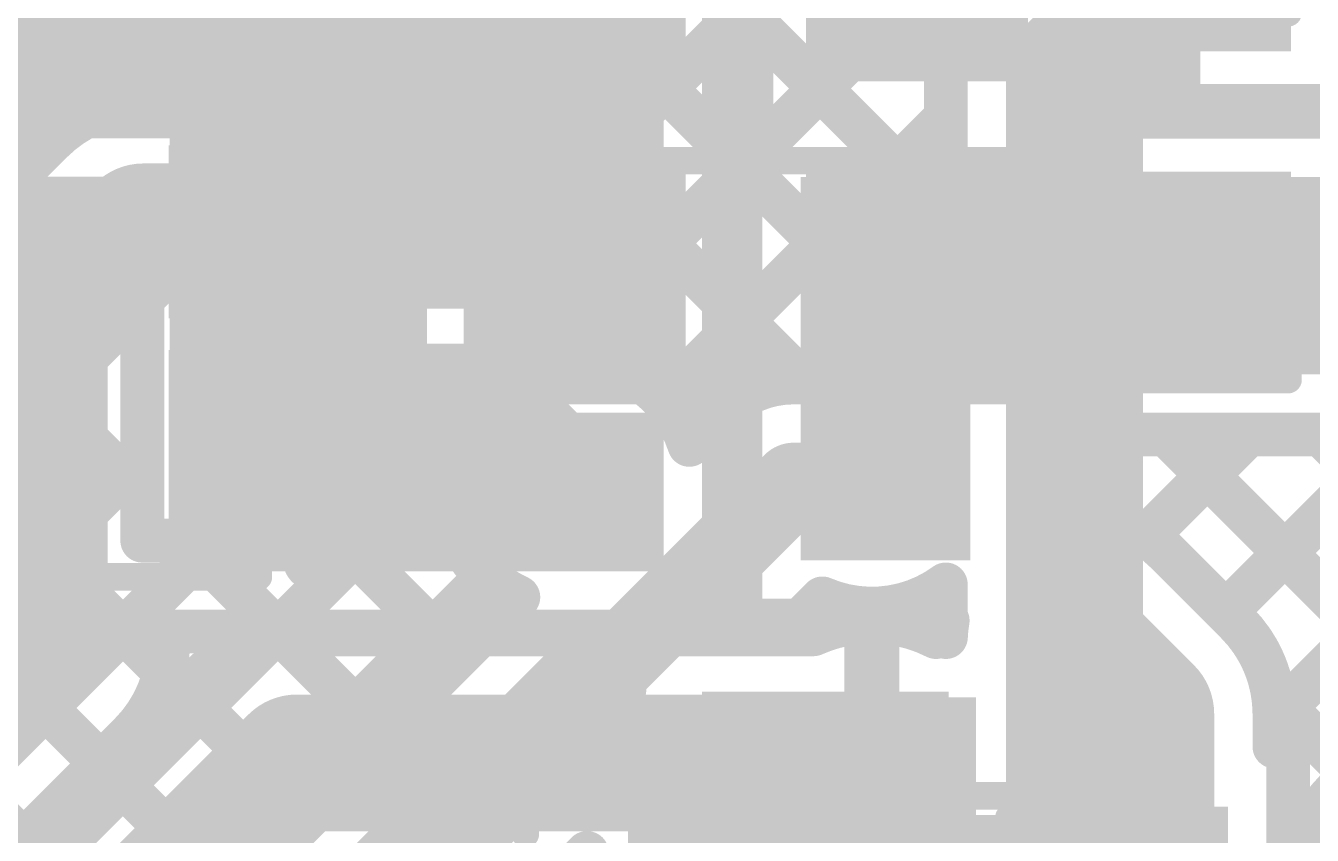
# Model space of a CAD drawing. Header units: millimetres. Extents: x 2.49 to 5.65, y 1.36 to 4.13.
# Drawn here: x 3.3905 to 3.6254, y 1.6738 to 1.8217 of the extents above; entities that cross this region are included whole.
import ezdxf

# ---------------------------------------------------------------- set-up
doc = ezdxf.new("R2010")
doc.units = ezdxf.units.MM
doc.header["$MEASUREMENT"] = 0
for name, color, linetype in [('BottomLayer', 5, 'Continuous'), ('BottomOverlay', 54, 'Continuous'), ('BottomPaste', 16, 'Continuous'), ('BottomSolder', 6, 'Continuous'), ('MultiLayer', 9, 'Continuous'), ('TopLayer', 1, 'Continuous'), ('TopOverlay', 2, 'Continuous'), ('TopPaste', 8, 'Continuous'), ('TopSolder', 216, 'Continuous'), ('ViaHoleLayer', 16, 'Continuous')]:
    doc.layers.add(name, color=color, linetype=linetype)

# ---------------------------------------------------------------- blocks, each defined once
blk = doc.blocks.new('NTGD1100LT1G_8')
at = {"layer": 'TopLayer'}
for points in [[(-0.06299, 0.02559), (-0.02559, 0.02559), (-0.06299, 0.04921), (-0.02559, 0.04921)], [(0.02559, 0.02559), (0.06299, 0.02559), (0.02559, 0.04921), (0.06299, 0.04921)], [(-0.06299, -0.01181), (-0.02559, -0.01181), (-0.06299, 0.01181), (-0.02559, 0.01181)], [(0.02559, -0.01181), (0.06299, -0.01181), (0.02559, 0.01181), (0.06299, 0.01181)], [(-0.06299, -0.04921), (-0.02559, -0.04921), (-0.06299, -0.02559), (-0.02559, -0.02559)], [(0.02559, -0.04921), (0.06299, -0.04921), (0.02559, -0.02559), (0.06299, -0.02559)]]:
    blk.add_solid(points, dxfattribs=at)
at = {"layer": 'TopOverlay'}
for points, const_width in [([(-0.045, 0.06, 1), (-0.051, 0.06, 1)], 0.005), ([(-0.03925, 0.063, 1), (-0.03675, 0.063, 1)], 0.0025), ([(-0.03925, 0.063, 1), (-0.03675, 0.063, 1)], 0.0025), ([(0.03675, 0.063, 1), (0.03925, 0.063, 1)], 0.0025), ([(0.03675, 0.063, 1), (0.03925, 0.063, 1)], 0.0025), ([(-0.05225, 0.06, 1), (-0.04975, 0.06, 1)], 0.0025), ([(-0.04625, 0.06, 1), (-0.04375, 0.06, 1)], 0.0025), ([(-0.03925, 0.055, 1), (-0.03675, 0.055, 1)], 0.0025), ([(0.03675, 0.055, 1), (0.03925, 0.055, 1)], 0.0025), ([(-0.03925, -0.055, 1), (-0.03675, -0.055, 1)], 0.0025), ([(0.03675, -0.055, 1), (0.03925, -0.055, 1)], 0.0025), ([(-0.03925, -0.063, 1), (-0.03675, -0.063, 1)], 0.0025), ([(-0.03925, -0.063, 1), (-0.03675, -0.063, 1)], 0.0025), ([(0.03675, -0.063, 1), (0.03925, -0.063, 1)], 0.0025), ([(0.03675, -0.063, 1), (0.03925, -0.063, 1)], 0.0025)]:
    blk.add_lwpolyline(points, format="xyb", close=True, dxfattribs=dict(at, const_width=const_width))
at = {"layer": 'TopOverlay', "const_width": 0.005}
for points in [[(-0.038, 0.063), (-0.038, 0.055)], [(0.038, 0.063), (-0.038, 0.063)], [(0.038, 0.063), (0.038, 0.055)], [(-0.038, -0.055), (-0.038, -0.063)], [(0.038, -0.055), (0.038, -0.063)], [(0.038, -0.063), (-0.038, -0.063)]]:
    blk.add_lwpolyline(points, dxfattribs=at)
at = {"layer": 'TopPaste'}
for points in [[(-0.06299, 0.02559), (-0.02559, 0.02559), (-0.06299, 0.04921), (-0.02559, 0.04921)], [(0.02559, 0.02559), (0.06299, 0.02559), (0.02559, 0.04921), (0.06299, 0.04921)], [(-0.06299, -0.01181), (-0.02559, -0.01181), (-0.06299, 0.01181), (-0.02559, 0.01181)], [(0.02559, -0.01181), (0.06299, -0.01181), (0.02559, 0.01181), (0.06299, 0.01181)], [(-0.06299, -0.04921), (-0.02559, -0.04921), (-0.06299, -0.02559), (-0.02559, -0.02559)], [(0.02559, -0.04921), (0.06299, -0.04921), (0.02559, -0.02559), (0.06299, -0.02559)]]:
    blk.add_solid(points, dxfattribs=at)
at = {"layer": 'TopSolder'}
for points in [[(-0.06699, 0.02159), (-0.02159, 0.02159), (-0.06699, 0.05321), (-0.02159, 0.05321)], [(0.02159, 0.02159), (0.06699, 0.02159), (0.02159, 0.05321), (0.06699, 0.05321)], [(-0.06699, -0.01581), (-0.02159, -0.01581), (-0.06699, 0.01581), (-0.02159, 0.01581)], [(0.02159, -0.01581), (0.06699, -0.01581), (0.02159, 0.01581), (0.06699, 0.01581)], [(-0.06699, -0.05321), (-0.02159, -0.05321), (-0.06699, -0.02159), (-0.02159, -0.02159)], [(0.02159, -0.05321), (0.06699, -0.05321), (0.02159, -0.02159), (0.06699, -0.02159)]]:
    blk.add_solid(points, dxfattribs=at)
blk = doc.blocks.new('TPS2115ADRBTG4_10')
at = {"layer": 'TopLayer'}
for points in [[(-0.03248, -0.04724), (0.03248, -0.04724), (-0.03248, 0.04724), (0.03248, 0.04724)], [(-0.06693, 0.03248), (-0.04331, 0.03248), (-0.06693, 0.04429), (-0.04331, 0.04429)], [(0.04331, 0.03248), (0.06693, 0.03248), (0.04331, 0.04429), (0.06693, 0.04429)], [(-0.06693, 0.00689), (-0.04331, 0.00689), (-0.06693, 0.0187), (-0.04331, 0.0187)], [(0.04331, 0.00689), (0.06693, 0.00689), (0.04331, 0.0187), (0.06693, 0.0187)], [(-0.06693, -0.0187), (-0.04331, -0.0187), (-0.06693, -0.00689), (-0.04331, -0.00689)], [(0.04331, -0.0187), (0.06693, -0.0187), (0.04331, -0.00689), (0.06693, -0.00689)], [(-0.06693, -0.04429), (-0.04331, -0.04429), (-0.06693, -0.03248), (-0.04331, -0.03248)], [(0.04331, -0.04429), (0.06693, -0.04429), (0.04331, -0.03248), (0.06693, -0.03248)]]:
    blk.add_solid(points, dxfattribs=at)
at = {"layer": 'TopOverlay', "const_width": 0.005}
for points in [[(-0.05726, 0.058), (0.05736, 0.058)], [(-0.05726, 0.051), (-0.05726, 0.058)], [(0.05736, 0.051), (0.05736, 0.058)], [(-0.05868, -0.057), (-0.05868, -0.05)], [(0.05868, -0.057), (0.05868, -0.05)], [(-0.05868, -0.057), (0.05868, -0.057)]]:
    blk.add_lwpolyline(points, dxfattribs=at)
at = {"layer": 'TopOverlay'}
for points, const_width in [([(-0.05851, 0.058, 1), (-0.05601, 0.058, 1)], 0.0025), ([(-0.05851, 0.058, 1), (-0.05601, 0.058, 1)], 0.0025), ([(0.05611, 0.058, 1), (0.05861, 0.058, 1)], 0.0025), ([(0.05611, 0.058, 1), (0.05861, 0.058, 1)], 0.0025), ([(-0.06559, 0.049, 1), (-0.06841, 0.049, 1)], 0.005), ([(-0.05851, 0.051, 1), (-0.05601, 0.051, 1)], 0.0025), ([(0.05611, 0.051, 1), (0.05861, 0.051, 1)], 0.0025), ([(-0.06966, 0.049, 1), (-0.06716, 0.049, 1)], 0.0025), ([(-0.06684, 0.049, 1), (-0.06434, 0.049, 1)], 0.0025), ([(-0.05993, -0.05, 1), (-0.05743, -0.05, 1)], 0.0025), ([(0.05743, -0.05, 1), (0.05993, -0.05, 1)], 0.0025), ([(-0.05993, -0.057, 1), (-0.05743, -0.057, 1)], 0.0025), ([(-0.05993, -0.057, 1), (-0.05743, -0.057, 1)], 0.0025), ([(0.05743, -0.057, 1), (0.05993, -0.057, 1)], 0.0025), ([(0.05743, -0.057, 1), (0.05993, -0.057, 1)], 0.0025)]:
    blk.add_lwpolyline(points, format="xyb", close=True, dxfattribs=dict(at, const_width=const_width))
at = {"layer": 'TopPaste'}
for points in [[(-0.03248, -0.04724), (0.03248, -0.04724), (-0.03248, 0.04724), (0.03248, 0.04724)], [(-0.06693, 0.03248), (-0.04331, 0.03248), (-0.06693, 0.04429), (-0.04331, 0.04429)], [(0.04331, 0.03248), (0.06693, 0.03248), (0.04331, 0.04429), (0.06693, 0.04429)], [(-0.06693, 0.00689), (-0.04331, 0.00689), (-0.06693, 0.0187), (-0.04331, 0.0187)], [(0.04331, 0.00689), (0.06693, 0.00689), (0.04331, 0.0187), (0.06693, 0.0187)], [(-0.06693, -0.0187), (-0.04331, -0.0187), (-0.06693, -0.00689), (-0.04331, -0.00689)], [(0.04331, -0.0187), (0.06693, -0.0187), (0.04331, -0.00689), (0.06693, -0.00689)], [(-0.06693, -0.04429), (-0.04331, -0.04429), (-0.06693, -0.03248), (-0.04331, -0.03248)], [(0.04331, -0.04429), (0.06693, -0.04429), (0.04331, -0.03248), (0.06693, -0.03248)]]:
    blk.add_solid(points, dxfattribs=at)
at = {"layer": 'TopSolder'}
for points in [[(-0.03648, -0.05124), (0.03648, -0.05124), (-0.03648, 0.05124), (0.03648, 0.05124)], [(-0.07093, 0.02848), (-0.03931, 0.02848), (-0.07093, 0.04829), (-0.03931, 0.04829)], [(0.03931, 0.02848), (0.07093, 0.02848), (0.03931, 0.04829), (0.07093, 0.04829)], [(-0.07093, 0.00289), (-0.03931, 0.00289), (-0.07093, 0.0227), (-0.03931, 0.0227)], [(0.03931, 0.00289), (0.07093, 0.00289), (0.03931, 0.0227), (0.07093, 0.0227)], [(-0.07093, -0.0227), (-0.03931, -0.0227), (-0.07093, -0.00289), (-0.03931, -0.00289)], [(0.03931, -0.0227), (0.07093, -0.0227), (0.03931, -0.00289), (0.07093, -0.00289)], [(-0.07093, -0.04829), (-0.03931, -0.04829), (-0.07093, -0.02848), (-0.03931, -0.02848)], [(0.03931, -0.04829), (0.07093, -0.04829), (0.03931, -0.02848), (0.07093, -0.02848)]]:
    blk.add_solid(points, dxfattribs=at)
blk = doc.blocks.new('R__0603_B_21')
at = {"layer": 'BottomLayer'}
for points in [[(-0.015, -0.0175), (-0.015, 0.0175), (-0.045, -0.0175), (-0.045, 0.0175)], [(0.045, -0.0175), (0.045, 0.0175), (0.015, -0.0175), (0.015, 0.0175)]]:
    blk.add_solid(points, dxfattribs=at)
at = {"layer": 'BottomOverlay', "const_width": 0.005}
for points in [[(0.049, 0.021), (-0.049, 0.021)], [(-0.049, -0.021), (-0.049, 0.021)], [(0.049, -0.021), (0.049, 0.021)], [(0.049, -0.021), (-0.049, -0.021)]]:
    blk.add_lwpolyline(points, dxfattribs=at)
at = {"layer": 'BottomOverlay', "const_width": 0.0025}
for points in [[(-0.05025, 0.021, 1), (-0.04775, 0.021, 1)], [(-0.05025, 0.021, 1), (-0.04775, 0.021, 1)], [(0.04775, 0.021, 1), (0.05025, 0.021, 1)], [(0.04775, 0.021, 1), (0.05025, 0.021, 1)], [(-0.05025, -0.021, 1), (-0.04775, -0.021, 1)], [(-0.05025, -0.021, 1), (-0.04775, -0.021, 1)], [(0.04775, -0.021, 1), (0.05025, -0.021, 1)], [(0.04775, -0.021, 1), (0.05025, -0.021, 1)]]:
    blk.add_lwpolyline(points, format="xyb", close=True, dxfattribs=at)
at = {"layer": 'BottomPaste'}
for points in [[(-0.015, -0.0175), (-0.015, 0.0175), (-0.045, -0.0175), (-0.045, 0.0175)], [(0.045, -0.0175), (0.045, 0.0175), (0.015, -0.0175), (0.015, 0.0175)]]:
    blk.add_solid(points, dxfattribs=at)
at = {"layer": 'BottomSolder'}
for points in [[(-0.011, -0.0215), (-0.011, 0.0215), (-0.049, -0.0215), (-0.049, 0.0215)], [(0.049, -0.0215), (0.049, 0.0215), (0.011, -0.0215), (0.011, 0.0215)]]:
    blk.add_solid(points, dxfattribs=at)
blk = doc.blocks.new('R__0603_41')
at = {"layer": 'TopLayer'}
for points in [[(-0.045, 0.0175), (-0.045, -0.0175), (-0.015, 0.0175), (-0.015, -0.0175)], [(0.015, 0.0175), (0.015, -0.0175), (0.045, 0.0175), (0.045, -0.0175)]]:
    blk.add_solid(points, dxfattribs=at)
at = {"layer": 'TopOverlay', "const_width": 0.005}
for points in [[(-0.049, 0.021), (0.049, 0.021)], [(-0.049, -0.021), (-0.049, 0.021)], [(0.049, -0.021), (0.049, 0.021)], [(-0.049, -0.021), (0.049, -0.021)]]:
    blk.add_lwpolyline(points, dxfattribs=at)
at = {"layer": 'TopOverlay', "const_width": 0.0025}
for points in [[(-0.05025, 0.021, 1), (-0.04775, 0.021, 1)], [(-0.05025, 0.021, 1), (-0.04775, 0.021, 1)], [(0.04775, 0.021, 1), (0.05025, 0.021, 1)], [(0.04775, 0.021, 1), (0.05025, 0.021, 1)], [(-0.05025, -0.021, 1), (-0.04775, -0.021, 1)], [(-0.05025, -0.021, 1), (-0.04775, -0.021, 1)], [(0.04775, -0.021, 1), (0.05025, -0.021, 1)], [(0.04775, -0.021, 1), (0.05025, -0.021, 1)]]:
    blk.add_lwpolyline(points, format="xyb", close=True, dxfattribs=at)
at = {"layer": 'TopPaste'}
for points in [[(-0.045, 0.0175), (-0.045, -0.0175), (-0.015, 0.0175), (-0.015, -0.0175)], [(0.015, 0.0175), (0.015, -0.0175), (0.045, 0.0175), (0.045, -0.0175)]]:
    blk.add_solid(points, dxfattribs=at)
at = {"layer": 'TopSolder'}
for points in [[(-0.049, 0.0215), (-0.049, -0.0215), (-0.011, 0.0215), (-0.011, -0.0215)], [(0.011, 0.0215), (0.011, -0.0215), (0.049, 0.0215), (0.049, -0.0215)]]:
    blk.add_solid(points, dxfattribs=at)
blk = doc.blocks.new('C__0603_90')
at = {"layer": 'TopLayer'}
for points in [[(-0.045, 0.0175), (-0.045, -0.0175), (-0.015, 0.0175), (-0.015, -0.0175)], [(0.015, 0.0175), (0.015, -0.0175), (0.045, 0.0175), (0.045, -0.0175)]]:
    blk.add_solid(points, dxfattribs=at)
at = {"layer": 'TopOverlay', "const_width": 0.005}
for points in [[(-0.049, 0.021), (-0.049, -0.021)], [(-0.018, 0.021), (-0.049, 0.021)], [(0.049, 0.021), (0.018, 0.021)], [(0.049, 0.021), (0.049, -0.021)], [(-0.018, -0.021), (-0.049, -0.021)], [(0.049, -0.021), (0.018, -0.021)]]:
    blk.add_lwpolyline(points, dxfattribs=at)
at = {"layer": 'TopOverlay', "const_width": 0.0025}
for points in [[(-0.05025, 0.021, 1), (-0.04775, 0.021, 1)], [(-0.05025, 0.021, 1), (-0.04775, 0.021, 1)], [(-0.01925, 0.021, 1), (-0.01675, 0.021, 1)], [(0.01675, 0.021, 1), (0.01925, 0.021, 1)], [(0.04775, 0.021, 1), (0.05025, 0.021, 1)], [(0.04775, 0.021, 1), (0.05025, 0.021, 1)], [(-0.05025, -0.021, 1), (-0.04775, -0.021, 1)], [(-0.05025, -0.021, 1), (-0.04775, -0.021, 1)], [(-0.01925, -0.021, 1), (-0.01675, -0.021, 1)], [(0.01675, -0.021, 1), (0.01925, -0.021, 1)], [(0.04775, -0.021, 1), (0.05025, -0.021, 1)], [(0.04775, -0.021, 1), (0.05025, -0.021, 1)]]:
    blk.add_lwpolyline(points, format="xyb", close=True, dxfattribs=at)
at = {"layer": 'TopPaste'}
for points in [[(-0.045, 0.0175), (-0.045, -0.0175), (-0.015, 0.0175), (-0.015, -0.0175)], [(0.015, 0.0175), (0.015, -0.0175), (0.045, 0.0175), (0.045, -0.0175)]]:
    blk.add_solid(points, dxfattribs=at)
at = {"layer": 'TopSolder'}
for points in [[(-0.049, 0.0215), (-0.049, -0.0215), (-0.011, 0.0215), (-0.011, -0.0215)], [(0.011, 0.0215), (0.011, -0.0215), (0.049, 0.0215), (0.049, -0.0215)]]:
    blk.add_solid(points, dxfattribs=at)
blk = doc.blocks.new('C__0603_B_92')
at = {"layer": 'BottomLayer'}
for points in [[(-0.015, -0.0175), (-0.015, 0.0175), (-0.045, -0.0175), (-0.045, 0.0175)], [(0.045, -0.0175), (0.045, 0.0175), (0.015, -0.0175), (0.015, 0.0175)]]:
    blk.add_solid(points, dxfattribs=at)
at = {"layer": 'BottomOverlay', "const_width": 0.005}
for points in [[(-0.018, 0.021), (-0.049, 0.021)], [(-0.049, 0.021), (-0.049, -0.021)], [(0.049, 0.021), (0.018, 0.021)], [(0.049, 0.021), (0.049, -0.021)], [(-0.018, -0.021), (-0.049, -0.021)], [(0.049, -0.021), (0.018, -0.021)]]:
    blk.add_lwpolyline(points, dxfattribs=at)
at = {"layer": 'BottomOverlay', "const_width": 0.0025}
for points in [[(-0.05025, 0.021, 1), (-0.04775, 0.021, 1)], [(-0.05025, 0.021, 1), (-0.04775, 0.021, 1)], [(-0.01925, 0.021, 1), (-0.01675, 0.021, 1)], [(0.01675, 0.021, 1), (0.01925, 0.021, 1)], [(0.04775, 0.021, 1), (0.05025, 0.021, 1)], [(0.04775, 0.021, 1), (0.05025, 0.021, 1)], [(-0.05025, -0.021, 1), (-0.04775, -0.021, 1)], [(-0.05025, -0.021, 1), (-0.04775, -0.021, 1)], [(-0.01925, -0.021, 1), (-0.01675, -0.021, 1)], [(0.01675, -0.021, 1), (0.01925, -0.021, 1)], [(0.04775, -0.021, 1), (0.05025, -0.021, 1)], [(0.04775, -0.021, 1), (0.05025, -0.021, 1)]]:
    blk.add_lwpolyline(points, format="xyb", close=True, dxfattribs=at)
at = {"layer": 'BottomPaste'}
for points in [[(-0.015, -0.0175), (-0.015, 0.0175), (-0.045, -0.0175), (-0.045, 0.0175)], [(0.045, -0.0175), (0.045, 0.0175), (0.015, -0.0175), (0.015, 0.0175)]]:
    blk.add_solid(points, dxfattribs=at)
at = {"layer": 'BottomSolder'}
for points in [[(-0.011, -0.0215), (-0.011, 0.0215), (-0.049, -0.0215), (-0.049, 0.0215)], [(0.049, -0.0215), (0.049, 0.0215), (0.011, -0.0215), (0.011, 0.0215)]]:
    blk.add_solid(points, dxfattribs=at)
blk = doc.blocks.new('C__0603_94')
at = {"layer": 'TopLayer'}
for points in [[(-0.045, 0.0175), (-0.045, -0.0175), (-0.015, 0.0175), (-0.015, -0.0175)], [(0.015, 0.0175), (0.015, -0.0175), (0.045, 0.0175), (0.045, -0.0175)]]:
    blk.add_solid(points, dxfattribs=at)
at = {"layer": 'TopOverlay', "const_width": 0.005}
for points in [[(-0.049, 0.021), (-0.049, -0.021)], [(-0.049, 0.021), (-0.018, 0.021)], [(0.018, 0.021), (0.049, 0.021)], [(0.049, 0.021), (0.049, -0.021)], [(-0.049, -0.021), (-0.018, -0.021)], [(0.018, -0.021), (0.049, -0.021)]]:
    blk.add_lwpolyline(points, dxfattribs=at)
at = {"layer": 'TopOverlay', "const_width": 0.0025}
for points in [[(-0.05025, 0.021, 1), (-0.04775, 0.021, 1)], [(-0.05025, 0.021, 1), (-0.04775, 0.021, 1)], [(-0.01925, 0.021, 1), (-0.01675, 0.021, 1)], [(0.01675, 0.021, 1), (0.01925, 0.021, 1)], [(0.04775, 0.021, 1), (0.05025, 0.021, 1)], [(0.04775, 0.021, 1), (0.05025, 0.021, 1)], [(-0.05025, -0.021, 1), (-0.04775, -0.021, 1)], [(-0.05025, -0.021, 1), (-0.04775, -0.021, 1)], [(-0.01925, -0.021, 1), (-0.01675, -0.021, 1)], [(0.01675, -0.021, 1), (0.01925, -0.021, 1)], [(0.04775, -0.021, 1), (0.05025, -0.021, 1)], [(0.04775, -0.021, 1), (0.05025, -0.021, 1)]]:
    blk.add_lwpolyline(points, format="xyb", close=True, dxfattribs=at)
at = {"layer": 'TopPaste'}
for points in [[(-0.045, 0.0175), (-0.045, -0.0175), (-0.015, 0.0175), (-0.015, -0.0175)], [(0.015, 0.0175), (0.015, -0.0175), (0.045, 0.0175), (0.045, -0.0175)]]:
    blk.add_solid(points, dxfattribs=at)
at = {"layer": 'TopSolder'}
for points in [[(-0.049, 0.0215), (-0.049, -0.0215), (-0.011, 0.0215), (-0.011, -0.0215)], [(0.011, 0.0215), (0.011, -0.0215), (0.049, 0.0215), (0.049, -0.0215)]]:
    blk.add_solid(points, dxfattribs=at)

msp = doc.modelspace()

# ---------------------------------------------------------------- linework, layer by layer
at = {"layer": 'BottomLayer'}
for points, const_width in [([(3.47166, 1.7746), (3.63456, 1.9375)], 0.008), ([(3.47179, 1.80302), (3.60627, 1.9375)], 0.008), ([(3.49152, 1.76618), (3.66284, 1.9375)], 0.008), ([(3.582, 1.813), (3.698, 1.929)], 0.025), ([(3.49912, 1.87489), (3.55862, 1.81539)], 0.008), ([(3.48498, 1.86075), (3.5585, 1.78723)], 0.008), ([(3.44029, 1.8136), (3.44029, 1.84929)], 0.025), ([(3.47084, 1.84661), (3.5585, 1.75894)], 0.008), ([(3.47179, 1.7846), (3.47179, 1.8426)], 0.008), ([(3.332, 1.8136), (3.44029, 1.8136)], 0.025), ([(3.582, 1.709), (3.582, 1.813)], 0.025), ([(3.47179, 1.81737), (3.53225, 1.75691)], 0.008), ([(3.44029, 1.8136), (3.46779, 1.8136)], 0.01), ([(3.44029, 1.7886), (3.44029, 1.8136)], 0.01), ([(3.5585, 1.75639), (3.5585, 1.813)], 0.008), ([(3.27967, 1.8115), (3.42711, 1.66406)], 0.008), ([(3.2545, 1.80839), (3.41297, 1.64992)], 0.008), ([(3.50692, 1.7533), (3.5585, 1.80487)], 0.008), ([(3.2967, 1.6845), (3.4023, 1.7901)], 0.008), ([(3.32919, 1.79027), (3.44125, 1.6782)], 0.008), ([(3.332, 1.7901), (3.40879, 1.7901)], 0.008), ([(3.35764, 1.7901), (3.41179, 1.73595)], 0.008), ([(3.38592, 1.7901), (3.41179, 1.76423)], 0.008), ([(3.40879, 1.7846), (3.40879, 1.7901)], 0.008), ([(3.47179, 1.78908), (3.51373, 1.74715)], 0.008), ([(3.40879, 1.7846), (3.47179, 1.7846)], 0.008), ([(3.41971, 1.7846), (3.42471, 1.7796)], 0.008), ([(3.42009, 1.7796), (3.42509, 1.7846)], 0.008), ([(3.44799, 1.7846), (3.45299, 1.7796)], 0.008), ([(3.44837, 1.7796), (3.45337, 1.7846)], 0.008), ([(3.41179, 1.7796), (3.46879, 1.7796)], 0.008), ([(3.41179, 1.7276), (3.41179, 1.7796)], 0.008), ([(3.46879, 1.7746), (3.46879, 1.7796)], 0.008), ([(3.54259, 1.76068), (3.5585, 1.77659)], 0.008), ([(3.46879, 1.7746), (3.4744, 1.7746)], 0.008), ([(3.31999, 1.6795), (3.41179, 1.7713)], 0.008), ([(3.48929, 1.76841), (3.49855, 1.75915)], 0.008), ([(3.44029, 1.7536), (3.4744, 1.7536)], 0.02), ([(3.4744, 1.7536), (3.49, 1.738)], 0.02), ([(3.51168, 1.7451), (3.51766, 1.75108)], 0.008), ([(3.34716, 1.67838), (3.41179, 1.74302)], 0.008), ([(3.49387, 1.70113), (3.53074, 1.738)], 0.015), ([(3.53074, 1.738), (3.545, 1.738)], 0.015), ([(3.36181, 1.66475), (3.42466, 1.7276)], 0.008), ([(3.36484, 1.6395), (3.45294, 1.7276)], 0.008), ([(3.41179, 1.7276), (3.46879, 1.7276)], 0.008), ([(3.42014, 1.7276), (3.45539, 1.69235)], 0.008), ([(3.44842, 1.7276), (3.46953, 1.70649)], 0.008), ([(3.39313, 1.6395), (3.4747, 1.72108)], 0.008), ([(3.55066, 1.71218), (3.55721, 1.71873)], 0.008), ([(3.5585, 1.711), (3.5585, 1.71961)], 0.008), ([(3.40255, 1.6395), (3.47902, 1.71598)], 0.008), ([(3.52991, 1.711), (3.53596, 1.71706)], 0.008), ([(3.582, 1.656), (3.582, 1.709)], 0.025), ([(3.54568, 1.7152), (3.54827, 1.7126)], 0.008), ([(3.52991, 1.711), (3.5355, 1.711)], 0.008), ([(3.5545, 1.711), (3.5585, 1.711)], 0.008), ([(3.545, 1.687), (3.545, 1.70881)], 0.01), ([(3.41125, 1.6185), (3.49387, 1.70113)], 0.02), ([(3.42694, 1.6045), (3.493, 1.67056)], 0.008), ([(3.493, 1.6245), (3.493, 1.67056)], 0.008)]:
    msp.add_lwpolyline(points, dxfattribs=dict(at, const_width=const_width))
at = {"layer": 'BottomLayer', "const_width": 0.008}
for points in [[(3.5585, 1.813, -0.199188), (3.5654, 1.82963)], [(3.5585, 1.813, -0.198912), (3.56538, 1.82962)], [(3.4744, 1.7746, -0.198912), (3.48925, 1.76845)], [(3.4744, 1.7746, -0.199534), (3.48929, 1.76841)], [(3.53165, 1.7565, -0.32536), (3.5585, 1.75639)], [(3.49855, 1.75915, -0.221046), (3.51168, 1.7451)], [(3.51766, 1.75108, -0.198912), (3.53074, 1.7565)], [(3.51766, 1.75108, -0.198912), (3.53074, 1.7565)], [(3.48045, 1.71728, -0.19098), (3.46885, 1.72945)], [(3.5585, 1.71961, -0.266194), (3.53596, 1.71706)], [(3.5355, 1.711, -0.190676), (3.5545, 1.711)]]:
    msp.add_lwpolyline(points, format="xyb", dxfattribs=at)
at = {"layer": 'BottomLayer'}
for points, const_width in [([(3.43404, 1.8136, 1), (3.44654, 1.8136, 1)], 0.0125), ([(3.43404, 1.8136, 1), (3.44654, 1.8136, 1)], 0.0125), ([(3.57575, 1.813, 1), (3.58825, 1.813, 1)], 0.0125), ([(3.57575, 1.813, 1), (3.58825, 1.813, 1)], 0.0125), ([(3.46979, 1.81737, 1), (3.47379, 1.81737, 1)], 0.004), ([(3.43779, 1.8136, 1), (3.44279, 1.8136, 1)], 0.005), ([(3.43779, 1.8136, 1), (3.44279, 1.8136, 1)], 0.005), ([(3.46529, 1.8136, 1), (3.47029, 1.8136, 1)], 0.005), ([(3.55662, 1.81539, 1), (3.56062, 1.81539, 1)], 0.004), ([(3.5565, 1.813, 1), (3.5605, 1.813, 1)], 0.004), ([(3.5565, 1.813, 1), (3.5605, 1.813, 1)], 0.004), ([(3.5565, 1.813, 1), (3.5605, 1.813, 1)], 0.004), ([(3.5565, 1.80487, 1), (3.5605, 1.80487, 1)], 0.004), ([(3.46979, 1.80302, 1), (3.47379, 1.80302, 1)], 0.004), ([(3.4003, 1.7901, 1), (3.4043, 1.7901, 1)], 0.004), ([(3.40679, 1.7901, 1), (3.41079, 1.7901, 1)], 0.004), ([(3.40679, 1.7901, 1), (3.41079, 1.7901, 1)], 0.004), ([(3.43779, 1.7886, 1), (3.44279, 1.7886, 1)], 0.005), ([(3.46979, 1.78908, 1), (3.47379, 1.78908, 1)], 0.004), ([(3.5565, 1.78723, 1), (3.5605, 1.78723, 1)], 0.004), ([(3.40679, 1.7846, 1), (3.41079, 1.7846, 1)], 0.004), ([(3.40679, 1.7846, 1), (3.41079, 1.7846, 1)], 0.004), ([(3.41771, 1.7846, 1), (3.42171, 1.7846, 1)], 0.004), ([(3.42309, 1.7846, 1), (3.42709, 1.7846, 1)], 0.004), ([(3.44599, 1.7846, 1), (3.44999, 1.7846, 1)], 0.004), ([(3.45137, 1.7846, 1), (3.45537, 1.7846, 1)], 0.004), ([(3.46979, 1.7846, 1), (3.47379, 1.7846, 1)], 0.004), ([(3.46979, 1.7846, 1), (3.47379, 1.7846, 1)], 0.004), ([(3.40979, 1.7796, 1), (3.41379, 1.7796, 1)], 0.004), ([(3.40979, 1.7796, 1), (3.41379, 1.7796, 1)], 0.004), ([(3.41809, 1.7796, 1), (3.42209, 1.7796, 1)], 0.004), ([(3.42271, 1.7796, 1), (3.42671, 1.7796, 1)], 0.004), ([(3.44637, 1.7796, 1), (3.45037, 1.7796, 1)], 0.004), ([(3.45099, 1.7796, 1), (3.45499, 1.7796, 1)], 0.004), ([(3.46679, 1.7796, 1), (3.47079, 1.7796, 1)], 0.004), ([(3.46679, 1.7796, 1), (3.47079, 1.7796, 1)], 0.004), ([(3.5565, 1.77659, 1), (3.5605, 1.77659, 1)], 0.004), ([(3.46679, 1.7746, 1), (3.47079, 1.7746, 1)], 0.004), ([(3.46679, 1.7746, 1), (3.47079, 1.7746, 1)], 0.004), ([(3.46966, 1.7746, 1), (3.47366, 1.7746, 1)], 0.004), ([(3.4724, 1.7746, 1), (3.4764, 1.7746, 1)], 0.004), ([(3.4724, 1.7746, 1), (3.4764, 1.7746, 1)], 0.004), ([(3.4724, 1.7746, 1), (3.4764, 1.7746, 1)], 0.004), ([(3.40979, 1.7713, 1), (3.41379, 1.7713, 1)], 0.004), ([(3.48725, 1.76845, 1), (3.49125, 1.76845, 1)], 0.004), ([(3.48729, 1.76841, 1), (3.49129, 1.76841, 1)], 0.004), ([(3.48729, 1.76841, 1), (3.49129, 1.76841, 1)], 0.004), ([(3.48952, 1.76618, 1), (3.49352, 1.76618, 1)], 0.004), ([(3.40979, 1.76423, 1), (3.41379, 1.76423, 1)], 0.004), ([(3.54059, 1.76068, 1), (3.54459, 1.76068, 1)], 0.004), ([(3.43529, 1.7536, 1), (3.44529, 1.7536, 1)], 0.01), ([(3.4694, 1.7536, 1), (3.4794, 1.7536, 1)], 0.01), ([(3.4694, 1.7536, 1), (3.4794, 1.7536, 1)], 0.01), ([(3.49655, 1.75915, 1), (3.50055, 1.75915, 1)], 0.004), ([(3.49655, 1.75915, 1), (3.50055, 1.75915, 1)], 0.004), ([(3.5565, 1.75894, 1), (3.5605, 1.75894, 1)], 0.004), ([(3.52874, 1.7565, 1), (3.53274, 1.7565, 1)], 0.004), ([(3.52874, 1.7565, 1), (3.53274, 1.7565, 1)], 0.004), ([(3.52965, 1.7565, 1), (3.53365, 1.7565, 1)], 0.004), ([(3.53025, 1.75691, 1), (3.53425, 1.75691, 1)], 0.004), ([(3.5565, 1.75639, 1), (3.5605, 1.75639, 1)], 0.004), ([(3.5565, 1.75639, 1), (3.5605, 1.75639, 1)], 0.004), ([(3.50492, 1.7533, 1), (3.50892, 1.7533, 1)], 0.004), ([(3.51566, 1.75108, 1), (3.51966, 1.75108, 1)], 0.004), ([(3.51566, 1.75108, 1), (3.51966, 1.75108, 1)], 0.004), ([(3.51566, 1.75108, 1), (3.51966, 1.75108, 1)], 0.004), ([(3.51173, 1.74715, 1), (3.51573, 1.74715, 1)], 0.004), ([(3.48409, 1.738, 1), (3.49591, 1.738, 1)], 0.01181), ([(3.485, 1.738, 1), (3.495, 1.738, 1)], 0.01), ([(3.50968, 1.7451, 1), (3.51368, 1.7451, 1)], 0.004), ([(3.50968, 1.7451, 1), (3.51368, 1.7451, 1)], 0.004), ([(3.53909, 1.738, 1), (3.55091, 1.738, 1)], 0.01181), ([(3.40979, 1.74302, 1), (3.41379, 1.74302, 1)], 0.004), ([(3.52699, 1.738, 1), (3.53449, 1.738, 1)], 0.0075), ([(3.52699, 1.738, 1), (3.53449, 1.738, 1)], 0.0075), ([(3.54125, 1.738, 1), (3.54875, 1.738, 1)], 0.0075), ([(3.40979, 1.73595, 1), (3.41379, 1.73595, 1)], 0.004), ([(3.40979, 1.7276, 1), (3.41379, 1.7276, 1)], 0.004), ([(3.40979, 1.7276, 1), (3.41379, 1.7276, 1)], 0.004), ([(3.41814, 1.7276, 1), (3.42214, 1.7276, 1)], 0.004), ([(3.42266, 1.7276, 1), (3.42666, 1.7276, 1)], 0.004), ([(3.44642, 1.7276, 1), (3.45042, 1.7276, 1)], 0.004), ([(3.45094, 1.7276, 1), (3.45494, 1.7276, 1)], 0.004), ([(3.46679, 1.7276, 1), (3.47079, 1.7276, 1)], 0.004), ([(3.46685, 1.72945, 1), (3.47085, 1.72945, 1)], 0.004), ([(3.4727, 1.72108, 1), (3.4767, 1.72108, 1)], 0.004), ([(3.55521, 1.71873, 1), (3.55921, 1.71873, 1)], 0.004), ([(3.5565, 1.71961, 1), (3.5605, 1.71961, 1)], 0.004), ([(3.5565, 1.71961, 1), (3.5605, 1.71961, 1)], 0.004), ([(3.47702, 1.71598, 1), (3.48102, 1.71598, 1)], 0.004), ([(3.47845, 1.71728, 1), (3.48245, 1.71728, 1)], 0.004), ([(3.53396, 1.71706, 1), (3.53796, 1.71706, 1)], 0.004), ([(3.53396, 1.71706, 1), (3.53796, 1.71706, 1)], 0.004), ([(3.57575, 1.709, 1), (3.58825, 1.709, 1)], 0.0125), ([(3.57575, 1.709, 1), (3.58825, 1.709, 1)], 0.0125), ([(3.57609, 1.709, 1), (3.58791, 1.709, 1)], 0.01181), ([(3.54368, 1.7152, 1), (3.54768, 1.7152, 1)], 0.004), ([(3.52791, 1.711, 1), (3.53191, 1.711, 1)], 0.004), ([(3.52791, 1.711, 1), (3.53191, 1.711, 1)], 0.004), ([(3.5335, 1.711, 1), (3.5375, 1.711, 1)], 0.004), ([(3.5335, 1.711, 1), (3.5375, 1.711, 1)], 0.004), ([(3.54627, 1.7126, 1), (3.55027, 1.7126, 1)], 0.004), ([(3.54866, 1.71218, 1), (3.55266, 1.71218, 1)], 0.004), ([(3.5525, 1.711, 1), (3.5565, 1.711, 1)], 0.004), ([(3.5525, 1.711, 1), (3.5565, 1.711, 1)], 0.004), ([(3.5565, 1.711, 1), (3.5605, 1.711, 1)], 0.004), ([(3.5565, 1.711, 1), (3.5605, 1.711, 1)], 0.004), ([(3.5425, 1.70881, 1), (3.5475, 1.70881, 1)], 0.005), ([(3.46753, 1.70649, 1), (3.47153, 1.70649, 1)], 0.004), ([(3.48887, 1.70113, 1), (3.49887, 1.70113, 1)], 0.01), ([(3.49012, 1.70113, 1), (3.49762, 1.70113, 1)], 0.0075), ([(3.53909, 1.687, 1), (3.55091, 1.687, 1)], 0.01181), ([(3.45339, 1.69235, 1), (3.45739, 1.69235, 1)], 0.004), ([(3.5425, 1.687, 1), (3.5475, 1.687, 1)], 0.005), ([(3.43925, 1.6782, 1), (3.44325, 1.6782, 1)], 0.004), ([(3.491, 1.67056, 1), (3.495, 1.67056, 1)], 0.004), ([(3.491, 1.67056, 1), (3.495, 1.67056, 1)], 0.004)]:
    msp.add_lwpolyline(points, format="xyb", close=True, dxfattribs=dict(at, const_width=const_width))
msp.add_solid([(3.514, 1.638), (3.559, 1.638), (3.514, 1.7), (3.559, 1.7)], dxfattribs=at)
at = {"layer": 'MultiLayer', "const_width": 0.01181}
for points in [[(3.48409, 1.738, 1), (3.49591, 1.738, 1)], [(3.53909, 1.738, 1), (3.55091, 1.738, 1)], [(3.57609, 1.709, 1), (3.58791, 1.709, 1)], [(3.53909, 1.687, 1), (3.55091, 1.687, 1)]]:
    msp.add_lwpolyline(points, format="xyb", close=True, dxfattribs=at)
at = {"layer": 'TopLayer'}
for points, const_width in [([(3.523, 1.805), (3.523, 1.8665)], 0.008), ([(3.409, 1.80731), (3.409, 1.864)], 0.008), ([(3.518, 1.8065), (3.518, 1.8635)], 0.008), ([(3.518, 1.8065), (3.518, 1.8635)], 0.008), ([(3.382, 1.85059), (3.409, 1.82359)], 0.008), ([(3.43929, 1.8214), (3.45289, 1.835)], 0.025), ([(3.492, 1.776), (3.492, 1.835)], 0.025), ([(3.6, 1.811), (3.6, 1.836)], 0.01), ([(3.43929, 1.784), (3.43929, 1.8214)], 0.025), ([(3.518, 1.82773), (3.523, 1.82273)], 0.008), ([(3.518, 1.82094), (3.523, 1.82594)], 0.008), ([(3.382, 1.79808), (3.409, 1.82508)], 0.008), ([(3.382, 1.82231), (3.40006, 1.80424)], 0.008), ([(3.521, 1.713), (3.521, 1.805)], 0.008), ([(3.574, 1.805), (3.581, 1.805)], 0.008), ([(3.581, 1.807), (3.6175, 1.807)], 0.008), ([(3.581, 1.805), (3.678, 1.805)], 0.008), ([(3.6175, 1.807), (3.6315, 1.807)], 0.008), ([(3.6175, 1.807), (3.6315, 1.807)], 0.008), ([(3.518, 1.762), (3.518, 1.8045)], 0.008), ([(3.518, 1.762), (3.518, 1.8045)], 0.008), ([(3.382, 1.78723), (3.39537, 1.8006)], 0.008), ([(3.518, 1.79944), (3.521, 1.79644)], 0.008), ([(3.518, 1.79266), (3.521, 1.79566)], 0.008), ([(3.393, 1.765), (3.412, 1.784)], 0.025), ([(3.412, 1.784), (3.43929, 1.784)], 0.025), ([(3.393, 1.7089), (3.393, 1.765)], 0.025), ([(3.518, 1.77116), (3.521, 1.76816)], 0.008), ([(3.518, 1.76437), (3.521, 1.76737)], 0.008), ([(3.518, 1.7475), (3.518, 1.759)], 0.008), ([(3.518, 1.7475), (3.518, 1.759)], 0.008), ([(3.518, 1.711), (3.518, 1.7475)], 0.008), ([(3.574, 1.747), (3.678, 1.747)], 0.008), ([(3.574, 1.73552), (3.58548, 1.747)], 0.008), ([(3.574, 1.7311), (3.574, 1.747)], 0.008), ([(3.5952, 1.72844), (3.61376, 1.747)], 0.008), ([(3.59873, 1.747), (3.64675, 1.69898)], 0.008), ([(3.60964, 1.71459), (3.64205, 1.747)], 0.008), ([(3.6185, 1.69517), (3.67033, 1.747)], 0.008), ([(3.62701, 1.747), (3.66089, 1.71312)], 0.008), ([(3.518, 1.74288), (3.521, 1.73988)], 0.008), ([(3.574, 1.74344), (3.58516, 1.73229)], 0.008), ([(3.518, 1.73609), (3.521, 1.73909)], 0.008), ([(3.59862, 1.72562), (3.6116, 1.71263)], 0.008), ([(3.34, 1.6559), (3.393, 1.7089)], 0.025), ([(3.582, 1.709), (3.595, 1.696)], 0.025), ([(3.518, 1.71459), (3.52209, 1.7105)], 0.008), ([(3.4165, 1.711), (3.518, 1.711)], 0.008), ([(3.52069, 1.7105), (3.52319, 1.713)], 0.008), ([(3.521, 1.713), (3.55884, 1.713)], 0.008), ([(3.44, 1.7105), (3.53432, 1.7105)], 0.008), ([(3.545, 1.687), (3.545, 1.70881)], 0.01), ([(3.595, 1.671), (3.595, 1.696)], 0.025), ([(3.3594, 1.63963), (3.42337, 1.7036)], 0.008), ([(3.41589, 1.70357), (3.41961, 1.69984)], 0.008), ([(3.61829, 1.69916), (3.63261, 1.68484)], 0.008), ([(3.376, 1.623), (3.44, 1.687)], 0.025), ([(3.44, 1.687), (3.545, 1.687)], 0.025), ([(3.545, 1.629), (3.545, 1.687)], 0.025), ([(3.6185, 1.69), (3.6185, 1.696)], 0.008), ([(3.35663, 1.6393), (3.4096, 1.69227)], 0.008), ([(3.621, 1.66404), (3.621, 1.69)], 0.008), ([(3.621, 1.66938), (3.62404, 1.67243)], 0.008)]:
    msp.add_lwpolyline(points, dxfattribs=dict(at, const_width=const_width))
for points, const_width in [([(3.43304, 1.8214, 1), (3.44554, 1.8214, 1)], 0.0125), ([(3.43304, 1.8214, 1), (3.44554, 1.8214, 1)], 0.0125), ([(3.407, 1.82508, 1), (3.411, 1.82508, 1)], 0.004), ([(3.407, 1.82359, 1), (3.411, 1.82359, 1)], 0.004), ([(3.521, 1.82273, 1), (3.525, 1.82273, 1)], 0.004), ([(3.516, 1.82094, 1), (3.52, 1.82094, 1)], 0.004), ([(3.5975, 1.811, 1), (3.6025, 1.811, 1)], 0.005), ([(3.407, 1.80731, 1), (3.411, 1.80731, 1)], 0.004), ([(3.407, 1.80731, 1), (3.411, 1.80731, 1)], 0.004), ([(3.407, 1.80731, 1), (3.411, 1.80731, 1)], 0.004), ([(3.516, 1.8065, 1), (3.52, 1.8065, 1)], 0.004), ([(3.516, 1.8065, 1), (3.52, 1.8065, 1)], 0.004), ([(3.519, 1.805, 1), (3.523, 1.805, 1)], 0.004), ([(3.521, 1.805, 1), (3.525, 1.805, 1)], 0.004), ([(3.572, 1.805, 1), (3.576, 1.805, 1)], 0.004), ([(3.579, 1.807, 1), (3.583, 1.807, 1)], 0.004), ([(3.579, 1.805, 1), (3.583, 1.805, 1)], 0.004), ([(3.579, 1.805, 1), (3.583, 1.805, 1)], 0.004), ([(3.6155, 1.807, 1), (3.6195, 1.807, 1)], 0.004), ([(3.6155, 1.807, 1), (3.6195, 1.807, 1)], 0.004), ([(3.6155, 1.807, 1), (3.6195, 1.807, 1)], 0.004), ([(3.39806, 1.80424, 1), (3.40206, 1.80424, 1)], 0.004), ([(3.516, 1.8045, 1), (3.52, 1.8045, 1)], 0.004), ([(3.516, 1.8045, 1), (3.52, 1.8045, 1)], 0.004), ([(3.39337, 1.8006, 1), (3.39737, 1.8006, 1)], 0.004), ([(3.39337, 1.8006, 1), (3.39737, 1.8006, 1)], 0.004), ([(3.39338, 1.80062, 1), (3.39738, 1.80062, 1)], 0.004), ([(3.516, 1.79944, 1), (3.52, 1.79944, 1)], 0.004), ([(3.519, 1.79644, 1), (3.523, 1.79644, 1)], 0.004), ([(3.519, 1.79566, 1), (3.523, 1.79566, 1)], 0.004), ([(3.40575, 1.784, 1), (3.41825, 1.784, 1)], 0.0125), ([(3.40575, 1.784, 1), (3.41825, 1.784, 1)], 0.0125), ([(3.43304, 1.784, 1), (3.44554, 1.784, 1)], 0.0125), ([(3.43304, 1.784, 1), (3.44554, 1.784, 1)], 0.0125), ([(3.516, 1.79266, 1), (3.52, 1.79266, 1)], 0.004), ([(3.48575, 1.776, 1), (3.49825, 1.776, 1)], 0.0125), ([(3.38675, 1.765, 1), (3.39925, 1.765, 1)], 0.0125), ([(3.38675, 1.765, 1), (3.39925, 1.765, 1)], 0.0125), ([(3.516, 1.77116, 1), (3.52, 1.77116, 1)], 0.004), ([(3.519, 1.76816, 1), (3.523, 1.76816, 1)], 0.004), ([(3.519, 1.76737, 1), (3.523, 1.76737, 1)], 0.004), ([(3.516, 1.76437, 1), (3.52, 1.76437, 1)], 0.004), ([(3.516, 1.762, 1), (3.52, 1.762, 1)], 0.004), ([(3.516, 1.762, 1), (3.52, 1.762, 1)], 0.004), ([(3.516, 1.759, 1), (3.52, 1.759, 1)], 0.004), ([(3.516, 1.759, 1), (3.52, 1.759, 1)], 0.004), ([(3.516, 1.7475, 1), (3.52, 1.7475, 1)], 0.004), ([(3.516, 1.7475, 1), (3.52, 1.7475, 1)], 0.004), ([(3.516, 1.7475, 1), (3.52, 1.7475, 1)], 0.004), ([(3.572, 1.747, 1), (3.576, 1.747, 1)], 0.004), ([(3.572, 1.747, 1), (3.576, 1.747, 1)], 0.004), ([(3.58348, 1.747, 1), (3.58748, 1.747, 1)], 0.004), ([(3.59673, 1.747, 1), (3.60073, 1.747, 1)], 0.004), ([(3.61176, 1.747, 1), (3.61576, 1.747, 1)], 0.004), ([(3.62501, 1.747, 1), (3.62901, 1.747, 1)], 0.004), ([(3.48409, 1.738, 1), (3.49591, 1.738, 1)], 0.01181), ([(3.53909, 1.738, 1), (3.55091, 1.738, 1)], 0.01181), ([(3.516, 1.74288, 1), (3.52, 1.74288, 1)], 0.004), ([(3.572, 1.74344, 1), (3.576, 1.74344, 1)], 0.004), ([(3.519, 1.73988, 1), (3.523, 1.73988, 1)], 0.004), ([(3.519, 1.73909, 1), (3.523, 1.73909, 1)], 0.004), ([(3.516, 1.73609, 1), (3.52, 1.73609, 1)], 0.004), ([(3.572, 1.73552, 1), (3.576, 1.73552, 1)], 0.004), ([(3.58316, 1.73229, 1), (3.58716, 1.73229, 1)], 0.004), ([(3.572, 1.7311, 1), (3.576, 1.7311, 1)], 0.004), ([(3.572, 1.7311, 1), (3.576, 1.7311, 1)], 0.004), ([(3.5932, 1.72844, 1), (3.5972, 1.72844, 1)], 0.004), ([(3.59662, 1.72562, 1), (3.60062, 1.72562, 1)], 0.004), ([(3.59662, 1.72562, 1), (3.60062, 1.72562, 1)], 0.004), ([(3.38675, 1.7089, 1), (3.39925, 1.7089, 1)], 0.0125), ([(3.38675, 1.7089, 1), (3.39925, 1.7089, 1)], 0.0125), ([(3.57575, 1.709, 1), (3.58825, 1.709, 1)], 0.0125), ([(3.57609, 1.709, 1), (3.58791, 1.709, 1)], 0.01181), ([(3.516, 1.71459, 1), (3.52, 1.71459, 1)], 0.004), ([(3.60764, 1.71459, 1), (3.61164, 1.71459, 1)], 0.004), ([(3.4145, 1.711, 1), (3.4185, 1.711, 1)], 0.004), ([(3.516, 1.711, 1), (3.52, 1.711, 1)], 0.004), ([(3.516, 1.711, 1), (3.52, 1.711, 1)], 0.004), ([(3.519, 1.713, 1), (3.523, 1.713, 1)], 0.004), ([(3.519, 1.713, 1), (3.523, 1.713, 1)], 0.004), ([(3.52119, 1.713, 1), (3.52519, 1.713, 1)], 0.004), ([(3.55684, 1.713, 1), (3.56084, 1.713, 1)], 0.004), ([(3.55684, 1.713, 1), (3.56084, 1.713, 1)], 0.004), ([(3.6096, 1.71263, 1), (3.6136, 1.71263, 1)], 0.004), ([(3.6096, 1.71263, 1), (3.6136, 1.71263, 1)], 0.004), ([(3.60962, 1.71262, 1), (3.61362, 1.71262, 1)], 0.004), ([(3.4145, 1.7089, 1), (3.4185, 1.7089, 1)], 0.004), ([(3.4145, 1.7089, 1), (3.4185, 1.7089, 1)], 0.004), ([(3.438, 1.7105, 1), (3.442, 1.7105, 1)], 0.004), ([(3.438, 1.7105, 1), (3.442, 1.7105, 1)], 0.004), ([(3.438, 1.7105, 1), (3.442, 1.7105, 1)], 0.004), ([(3.51869, 1.7105, 1), (3.52269, 1.7105, 1)], 0.004), ([(3.52009, 1.7105, 1), (3.52409, 1.7105, 1)], 0.004), ([(3.53232, 1.7105, 1), (3.53632, 1.7105, 1)], 0.004), ([(3.53232, 1.7105, 1), (3.53632, 1.7105, 1)], 0.004), ([(3.5425, 1.70881, 1), (3.5475, 1.70881, 1)], 0.005), ([(3.55471, 1.71, 1), (3.55871, 1.71, 1)], 0.004), ([(3.55652, 1.71, 1), (3.56052, 1.71, 1)], 0.004), ([(3.58875, 1.696, 1), (3.60125, 1.696, 1)], 0.0125), ([(3.58875, 1.696, 1), (3.60125, 1.696, 1)], 0.0125), ([(3.41389, 1.70357, 1), (3.41789, 1.70357, 1)], 0.004), ([(3.42137, 1.7036, 1), (3.42537, 1.7036, 1)], 0.004), ([(3.42137, 1.7036, 1), (3.42537, 1.7036, 1)], 0.004), ([(3.42138, 1.70362, 1), (3.42538, 1.70362, 1)], 0.004), ([(3.41761, 1.69984, 1), (3.42161, 1.69984, 1)], 0.004), ([(3.61629, 1.69916, 1), (3.62029, 1.69916, 1)], 0.004), ([(3.43375, 1.687, 1), (3.44625, 1.687, 1)], 0.0125), ([(3.43375, 1.687, 1), (3.44625, 1.687, 1)], 0.0125), ([(3.53875, 1.687, 1), (3.55125, 1.687, 1)], 0.0125), ([(3.53875, 1.687, 1), (3.55125, 1.687, 1)], 0.0125), ([(3.53909, 1.687, 1), (3.55091, 1.687, 1)], 0.01181), ([(3.6165, 1.696, 1), (3.6205, 1.696, 1)], 0.004), ([(3.6165, 1.696, 1), (3.6205, 1.696, 1)], 0.004), ([(3.6165, 1.696, 1), (3.6205, 1.696, 1)], 0.004), ([(3.6165, 1.69517, 1), (3.6205, 1.69517, 1)], 0.004), ([(3.4076, 1.69227, 1), (3.4116, 1.69227, 1)], 0.004), ([(3.4076, 1.69227, 1), (3.4116, 1.69227, 1)], 0.004), ([(3.40762, 1.69229, 1), (3.41162, 1.69229, 1)], 0.004), ([(3.6165, 1.69, 1), (3.6205, 1.69, 1)], 0.004), ([(3.619, 1.69, 1), (3.623, 1.69, 1)], 0.004), ([(3.5425, 1.687, 1), (3.5475, 1.687, 1)], 0.005), ([(3.58875, 1.671, 1), (3.60125, 1.671, 1)], 0.0125), ([(3.62204, 1.67243, 1), (3.62604, 1.67243, 1)], 0.004)]:
    msp.add_lwpolyline(points, format="xyb", close=True, dxfattribs=dict(at, const_width=const_width))
at = {"layer": 'TopLayer', "const_width": 0.008}
for points in [[(3.39537, 1.8006, -0.166116), (3.409, 1.80731)], [(3.39538, 1.80062, -0.165843), (3.409, 1.80731)], [(3.574, 1.7311, -0.291013), (3.59862, 1.72562)], [(3.53432, 1.7105, -0.228202), (3.55671, 1.71)], [(3.55852, 1.71, -0.032131), (3.55884, 1.713)], [(3.6116, 1.71263, -0.199188), (3.6185, 1.696)], [(3.61162, 1.71262, -0.198912), (3.6185, 1.696)], [(3.4165, 1.7089, -0.199188), (3.4096, 1.69227)], [(3.4165, 1.7089, -0.198912), (3.40962, 1.69229)], [(3.42337, 1.7036, -0.199188), (3.44, 1.7105)], [(3.42338, 1.70362, -0.198912), (3.44, 1.7105)], [(3.62301, 1.66605, -0.192858), (3.62988, 1.68212)]]:
    msp.add_lwpolyline(points, format="xyb", dxfattribs=at)
at = {"layer": 'TopLayer'}
for points in [[(3.42, 1.77), (3.507, 1.77), (3.42, 1.853), (3.507, 1.853)], [(3.532, 1.724), (3.563, 1.724), (3.532, 1.794), (3.563, 1.794)], [(3.667, 1.758), (3.667, 1.794), (3.542, 1.758), (3.542, 1.794)], [(3.421, 1.722), (3.507, 1.722), (3.421, 1.751), (3.507, 1.751)], [(3.506, 1.576), (3.564, 1.576), (3.506, 1.699), (3.564, 1.699)], [(3.581, 1.65), (3.61, 1.65), (3.581, 1.679), (3.61, 1.679)]]:
    msp.add_solid(points, dxfattribs=at)
at = {"layer": 'ViaHoleLayer', "const_width": 0.00591}
for points in [[(3.48705, 1.738, 1), (3.49295, 1.738, 1)], [(3.54205, 1.738, 1), (3.54795, 1.738, 1)], [(3.57905, 1.709, 1), (3.58495, 1.709, 1)], [(3.54205, 1.687, 1), (3.54795, 1.687, 1)]]:
    msp.add_lwpolyline(points, format="xyb", close=True, dxfattribs=at)

# ---------------------------------------------------------------- block references
for name, p, rotation in [('C__0603_90', (3.522, 1.835), 180), ('C__0603_94', (3.6, 1.806), 90), ('NTGD1100LT1G_8', (3.395, 1.784), 180), ('R__0603_B_21', (3.44029, 1.7836), 270), ('R__0603_41', (3.522, 1.776), 360), ('C__0603_B_92', (3.552, 1.656), 180)]:
    msp.add_blockref(name, p, dxfattribs=dict(rotation=rotation))
msp.add_blockref('TPS2115ADRBTG4_10', (3.539, 1.623))

doc.saveas('drawing.dxf')
